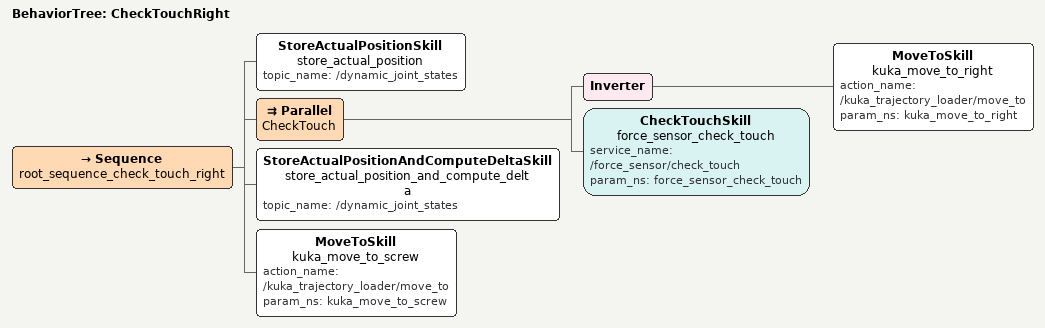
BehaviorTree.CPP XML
<root BTCPP_format="4" >

     <BehaviorTree ID="CheckTouchRight">
        <Sequence name="root_sequence_check_touch_right">

          <StoreActualPositionSkill name="store_actual_position" topic_name="/dynamic_joint_states"/>

           <Parallel name="CheckTouch">

                <Inverter>
                    <MoveToSkill name="kuka_move_to_right" action_name= "/kuka_trajectory_loader/move_to" param_ns="kuka_move_to_right"/>
               </Inverter>
               <CheckTouchSkill name="force_sensor_check_touch" service_name="/force_sensor/check_touch" param_ns="force_sensor_check_touch"/>

            </Parallel>

            <StoreActualPositionAndComputeDeltaSkill name="store_actual_position_and_compute_delta" topic_name="/dynamic_joint_states"/>

            <MoveToSkill name="kuka_move_to_screw" action_name= "/kuka_trajectory_loader/move_to" param_ns="kuka_move_to_screw"/>

        </Sequence>
     </BehaviorTree>
 </root>
